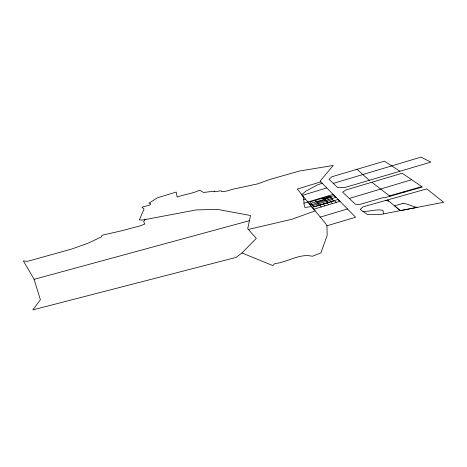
<?xml version="1.0" encoding="UTF-8"?>
<svg xmlns="http://www.w3.org/2000/svg" width="467" height="467" viewBox="0 0 467 467"><rect width="100%" height="100%" fill="white"/><g stroke="black" fill="none" stroke-linecap="round" stroke-linejoin="round"><path stroke-width="0.7" d="M145.074 219.449L143.655 221.691L144.869 224.014L140.007 225.923L121.578 230.786L101.987 235.292L101.555 236.798L88.549 243.027L71.626 249.063L27.541 261.327L23.35 260.895L34.009 279.068L40.395 299.761L32.859 309.884L236.022 257.44L241.953 252.974L256.301 238.345L247.697 228.737L250.528 215.503L217.272 209.379L196.099 209.94L142.651 220.05L139.3 219.934L144.07 209.105L141.91 207.202L149.925 205.013L150.765 203.764L148.88 203.227L157.426 197.798L176.222 192.077L177.145 197.103C184.535 194.272 192.492 193.752 199.584 190.186L203.6 192.468L214.546 191.12L214.067 191.791L221.142 190.81L221.662 191.674L226.092 191.19L233.302 189.129L257.778 183.84L269.628 179.544L299.189 171.08L333.24 165.452L320.099 181.138L320.806 181.844M311.658 206.624L304.823 207.441L304.093 204.628L303.772 199.59L305.354 199L325.82 223.775L326.935 225.783L355.656 217.237L320.811 181.85L297.339 189.047L305.354 199M322.224 183.192L317.297 184.99L305.786 191.213L301.641 194.681L303.474 197.453L303.778 199.596M315.143 210.868L291.659 219.344L248.327 229.437M371.913 182.235L402.21 173.239L422.39 187.028L383.915 197.973L383.541 197.518L359.678 204.482L355.41 204.248L342.58 192.112L345.989 189.941L371.913 182.235L389.957 196.333L389.425 195.912L421.759 186.596M333.38 183.368L421.024 157.116L430.854 162.131L344.477 187.623L337.734 187.606L328.955 179.235L331.92 176.754L384.434 161.156L399.939 171.214M302.207 195.44L326.62 187.973M320.023 217.184L347.547 208.924M303.918 203.198L333.105 194.424M323.275 198.889L334.086 195.615L335.855 197.366M310.934 203.343L330.391 197.465M324.244 199.923L316.994 202.112L315.4 200.325M310.374 205.071L336.024 197.319M312.814 205.538L332.481 199.596M312.125 207.342L338.184 199.462M340.029 201.283L313.614 209.269L308.033 202.03M349.363 198.446L411.69 179.713M385.707 200.471L426.768 188.896L443.65 202.269L380.366 214.493L367.71 214.686L360.139 209.374L363.034 206.846L385.707 200.471L388.766 201.073L400.231 210.67M34.091 279.336L249.419 220.698M362.941 211.341C369.648 211.814 376.233 208.802 382.987 210.337L383.43 213.927M241.953 252.974L272.897 265.583L274.771 263.622C287.544 262.378 299.166 253.149 312.376 256.26L320.905 252.945L327.192 235.298L326.929 225.771M404.375 192.089L404.008 191.756M387.353 199.975L388.766 201.073M357.039 169.293L369.269 180.344M338.015 199.508L339.848 201.335M330.484 196.706L332.218 198.469M334.337 200.623L336.141 202.456M326.877 197.798L328.581 199.567M330.659 201.732L332.428 203.577M323.777 197.792L328.307 202.585M322.586 198.154L324.939 200.67M326.982 202.847L328.715 204.698M323.304 203.956L325.009 205.824M319.626 205.071L321.296 206.945M315.155 200.401L319.475 205.252M329.13 196.175L309.802 202.018L313.987 206.916L333.788 200.927L329.13 196.175M402.998 203.431L394.685 205.778L400.295 210.635L417.335 207.366C412.291 206.881 408.105 203.606 402.998 203.431"/></g></svg>
